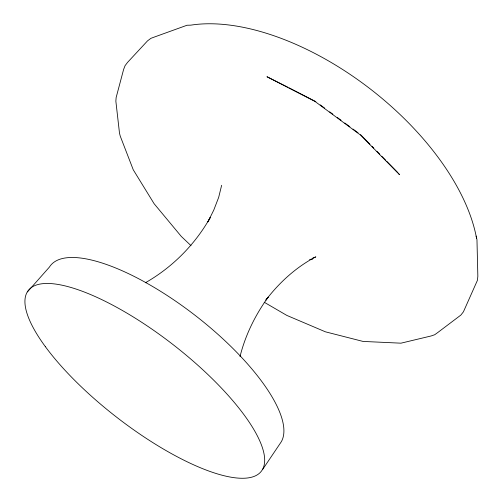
<?xml version="1.0" encoding="UTF-8"?>
<svg xmlns="http://www.w3.org/2000/svg" width="503" height="503" viewBox="0 0 503 503"><rect width="100%" height="100%" fill="white"/><g stroke="black" fill="none" stroke-linecap="round" stroke-linejoin="round"><path stroke-width="0.75" d="M221.641 185.286L218.673 197.371L213.788 210.04L207.959 221.804M240.006 356.583C245.332 335.149 255.279 315.004 268.187 297.128L265.867 300.102C278.907 283.026 295.072 268.13 313.979 257.781L315.834 256.87L312.306 258.341M207.959 221.842L210.361 217.309C195.133 244.483 172.403 267.351 145.348 282.774M262.579 469.55L281.271 441.804A145.254 49.426 37.8 0 0 190.995 312.212A145.254 49.426 37.8 0 0 49.426 267.068L27.42 291.91M309.842 259.542L312.256 259.252L309.986 259.341M287.565 87.082L266.955 76.726L314.941 101.405L360.72 135.213L399.451 174.648L398.414 173.183M288.942 87.792L315.846 101.625M264.207 302.24L286.88 315.438L325.416 331.817L363.028 341.424L400.954 343.178L431.115 335.966L434.68 334.747L437.799 332.502L460.83 315.104L463.414 311.841L477.429 280.303L477.844 276.235L476.963 239.623L476.127 236.064M320.254 104.882L324.661 108.139M329.698 111.861L332.848 114.181M337.255 117.438L341.034 120.23M344.819 123.021L349.855 126.743M353.005 129.07L358.042 132.792M190.995 245.634L181.3 236.435L154.107 203.709L133.251 169.775L120.261 136.15L119.507 133.238L115.86 101.197L116.136 97.576L123.6 69.471L125.077 65.66L127.555 62.391L147.536 40.862L150.894 38.335L154.767 36.895L187.022 25.251L190.813 25.15A203.262 108.057 37.8 0 1 365.398 85.246A203.262 108.057 37.8 0 1 476.611 238.579M360.563 134.653L369.887 144.147M372.082 146.379L373.729 148.058M377.017 151.403L379.759 154.201M381.953 156.433L385.795 160.344M386.895 161.457L397.86 172.63M45.389 346.693A147.454 45.968 37.8 0 0 252.625 476.913A147.454 45.968 37.8 0 0 136.684 319.078A147.454 45.968 37.8 0 0 45.389 346.693"/></g></svg>
